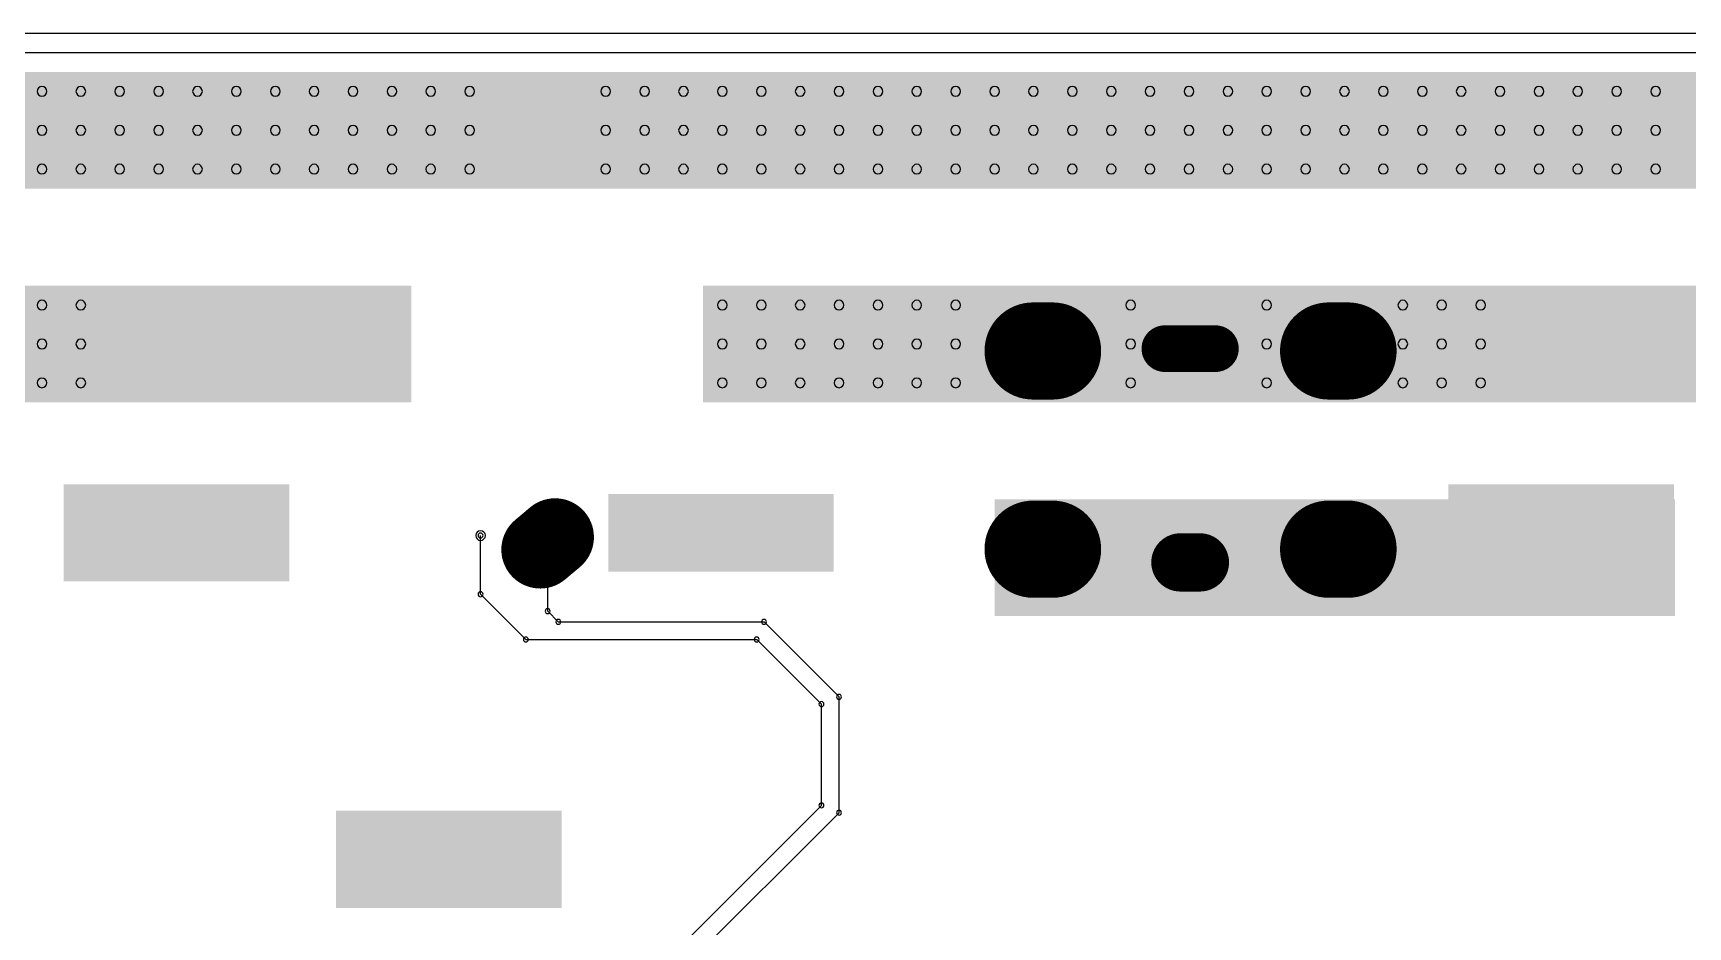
# Model space of a CAD drawing. Header units: inches. Extents: x 32166 to 66782, y 2386 to 7162.
# Drawn here: x 33612.8 to 33804.4, y 3249 to 3352.5 of the extents above; entities that cross this region are included whole.
import ezdxf

# ---------------------------------------------------------------- set-up
doc = ezdxf.new("R2010")
doc.units = ezdxf.units.IN
doc.header["$LTSCALE"] = 0.64311
doc.header["$MEASUREMENT"] = 0
for name, color, linetype in [('KEEPOUTLAYER', 6, 'CONTINUOUS'), ('MIDLAYER2', 76, 'CONTINUOUS'), ('MULTILAYER', 9, 'CONTINUOUS')]:
    doc.layers.add(name, color=color, linetype=linetype)

msp = doc.modelspace()

# ---------------------------------------------------------------- linework, layer by layer
at = {"layer": 'KEEPOUTLAYER'}
msp.add_line((32666.61, 3352.51), (34174.11, 3352.51), dxfattribs=at)
at = {"layer": 'MIDLAYER2'}
for p, q in [((32737.49, 3350.26), (33876.12, 3350.26)), ((33664.62, 3287.53), (33664.62, 3294.33)), ((33672.39, 3285.57), (33672.39, 3293.42)), ((33664.62, 3287.53), (33669.86, 3282.29)), ((33672.39, 3285.57), (33673.62, 3284.34)), ((33673.62, 3284.34), (33697.43, 3284.34)), ((33697.43, 3284.34), (33706.11, 3275.65)), ((33669.86, 3282.29), (33696.58, 3282.29)), ((33696.58, 3282.29), (33704.07, 3274.81)), ((33706.11, 3262.24), (33706.11, 3275.65)), ((33704.07, 3263.09), (33704.07, 3274.81)), ((33681.6, 3240.61), (33704.07, 3263.09)), ((33682.44, 3238.57), (33706.11, 3262.24))]:
    msp.add_line(p, q, dxfattribs=at)
for points, const_width in [([(33728.57, 3315.7), (33730.82, 3315.7)], 11.25), ([(33762.77, 3315.7), (33765.02, 3315.7)], 11.25), ([(33749.67, 3315.97), (33743.82, 3315.97)], 5.4), ([(33673.25, 3294.14), (33671.53, 3292.7)], 9), ([(33728.57, 3292.75), (33730.82, 3292.75)], 11.25), ([(33762.77, 3292.75), (33765.02, 3292.75)], 11.25), ([(33747.87, 3291.22), (33745.62, 3291.22)], 6.75)]:
    msp.add_lwpolyline(points, dxfattribs=dict(at, const_width=const_width))
for points, const_width in [([(33731.38, 3315.7, 1), (33725.76, 3315.7, 1)], 5.63), ([(33733.63, 3315.7, 1), (33728.01, 3315.7, 1)], 5.63), ([(33765.58, 3315.7, 1), (33759.96, 3315.7, 1)], 5.63), ([(33767.83, 3315.7, 1), (33762.21, 3315.7, 1)], 5.63), ([(33743.82, 3317.32, 1), (33743.82, 3314.62, 1)], 2.7), ([(33749.67, 3317.32, 1), (33749.67, 3314.62, 1)], 2.7), ([(33671.8, 3295.87, 1), (33674.69, 3292.42, 1)], 4.5), ([(33731.38, 3292.75, 1), (33725.76, 3292.75, 1)], 5.63), ([(33733.63, 3292.75, 1), (33728.01, 3292.75, 1)], 5.63), ([(33765.58, 3292.75, 1), (33759.96, 3292.75, 1)], 5.63), ([(33767.83, 3292.75, 1), (33762.21, 3292.75, 1)], 5.63), ([(33670.08, 3294.42, 1), (33672.97, 3290.97, 1)], 4.5), ([(33745.62, 3292.91, 1), (33745.62, 3289.53, 1)], 3.37), ([(33747.87, 3292.91, 1), (33747.87, 3289.53, 1)], 3.37)]:
    msp.add_lwpolyline(points, format="xyb", close=True, dxfattribs=dict(at, const_width=const_width))
for centre, radius, start, end in [((33613.86, 3345.76), 0.562, 0, 180), ((33618.36, 3345.76), 0.562, 0, 180), ((33622.86, 3345.76), 0.562, 0, 180), ((33627.36, 3345.76), 0.562, 0, 180), ((33631.86, 3345.76), 0.562, 0, 180), ((33636.36, 3345.76), 0.562, 0, 180), ((33640.86, 3345.76), 0.562, 0, 180), ((33645.36, 3345.76), 0.562, 0, 180), ((33649.86, 3345.76), 0.562, 0, 180), ((33654.36, 3345.76), 0.562, 0, 180), ((33658.86, 3345.76), 0.562, 0, 180), ((33663.36, 3345.76), 0.562, 0, 180), ((33679.11, 3345.76), 0.562, 0, 180), ((33683.61, 3345.76), 0.562, 0, 180), ((33688.11, 3345.76), 0.562, 0, 180), ((33692.61, 3345.76), 0.562, 0, 180), ((33697.11, 3345.76), 0.562, 0, 180), ((33701.61, 3345.76), 0.562, 0, 180), ((33706.11, 3345.76), 0.562, 0, 180), ((33710.61, 3345.76), 0.562, 0, 180), ((33715.11, 3345.76), 0.562, 0, 180), ((33719.61, 3345.76), 0.562, 0, 180), ((33724.11, 3345.76), 0.562, 0, 180), ((33728.61, 3345.76), 0.562, 0, 180), ((33733.11, 3345.76), 0.562, 0, 180), ((33737.61, 3345.76), 0.562, 0, 180), ((33742.11, 3345.76), 0.562, 0, 180), ((33746.61, 3345.76), 0.562, 0, 180), ((33751.11, 3345.76), 0.562, 0, 180), ((33755.61, 3345.76), 0.562, 0, 180), ((33760.11, 3345.76), 0.562, 0, 180), ((33764.61, 3345.76), 0.562, 0, 180), ((33769.11, 3345.76), 0.562, 0, 180), ((33773.61, 3345.76), 0.562, 0, 180), ((33778.11, 3345.76), 0.562, 0, 180), ((33782.61, 3345.76), 0.562, 0, 180), ((33787.11, 3345.76), 0.562, 0, 180), ((33791.61, 3345.76), 0.562, 0, 180), ((33796.11, 3345.76), 0.562, 0, 180), ((33800.61, 3345.76), 0.562, 0, 180), ((33613.86, 3345.76), 0.562, 180, 0), ((33618.36, 3345.76), 0.562, 180, 0), ((33622.86, 3345.76), 0.562, 180, 0), ((33627.36, 3345.76), 0.562, 180, 0), ((33631.86, 3345.76), 0.562, 180, 0), ((33636.36, 3345.76), 0.562, 180, 0), ((33640.86, 3345.76), 0.562, 180, 0), ((33645.36, 3345.76), 0.562, 180, 0), ((33649.86, 3345.76), 0.562, 180, 0), ((33654.36, 3345.76), 0.562, 180, 0), ((33658.86, 3345.76), 0.562, 180, 0), ((33663.36, 3345.76), 0.562, 180, 0), ((33679.11, 3345.76), 0.562, 180, 0), ((33683.61, 3345.76), 0.562, 180, 0), ((33688.11, 3345.76), 0.562, 180, 0), ((33692.61, 3345.76), 0.562, 180, 0), ((33697.11, 3345.76), 0.562, 180, 0), ((33701.61, 3345.76), 0.562, 180, 0), ((33706.11, 3345.76), 0.562, 180, 0), ((33710.61, 3345.76), 0.562, 180, 0), ((33715.11, 3345.76), 0.562, 180, 0), ((33719.61, 3345.76), 0.562, 180, 0), ((33724.11, 3345.76), 0.562, 180, 0), ((33728.61, 3345.76), 0.562, 180, 0), ((33733.11, 3345.76), 0.562, 180, 0), ((33737.61, 3345.76), 0.562, 180, 0), ((33742.11, 3345.76), 0.562, 180, 0), ((33746.61, 3345.76), 0.562, 180, 0), ((33751.11, 3345.76), 0.562, 180, 0), ((33755.61, 3345.76), 0.562, 180, 0), ((33760.11, 3345.76), 0.562, 180, 0), ((33764.61, 3345.76), 0.562, 180, 0), ((33769.11, 3345.76), 0.562, 180, 0), ((33773.61, 3345.76), 0.562, 180, 0), ((33778.11, 3345.76), 0.562, 180, 0), ((33782.61, 3345.76), 0.562, 180, 0), ((33787.11, 3345.76), 0.562, 180, 0), ((33791.61, 3345.76), 0.562, 180, 0), ((33796.11, 3345.76), 0.562, 180, 0), ((33800.61, 3345.76), 0.562, 180, 0), ((33613.86, 3341.26), 0.562, 0, 180), ((33613.86, 3341.26), 0.562, 180, 0), ((33618.36, 3341.26), 0.562, 0, 180), ((33618.36, 3341.26), 0.562, 180, 0), ((33622.86, 3341.26), 0.562, 0, 180), ((33622.86, 3341.26), 0.562, 180, 0), ((33627.36, 3341.26), 0.562, 0, 180), ((33627.36, 3341.26), 0.562, 180, 0), ((33631.86, 3341.26), 0.562, 0, 180), ((33631.86, 3341.26), 0.562, 180, 0), ((33636.36, 3341.26), 0.562, 0, 180), ((33636.36, 3341.26), 0.562, 180, 0), ((33640.86, 3341.26), 0.562, 0, 180), ((33640.86, 3341.26), 0.562, 180, 0), ((33645.36, 3341.26), 0.562, 0, 180), ((33645.36, 3341.26), 0.562, 180, 0), ((33649.86, 3341.26), 0.562, 0, 180), ((33649.86, 3341.26), 0.562, 180, 0), ((33654.36, 3341.26), 0.562, 0, 180), ((33654.36, 3341.26), 0.562, 180, 0), ((33658.86, 3341.26), 0.562, 0, 180), ((33658.86, 3341.26), 0.562, 180, 0), ((33663.36, 3341.26), 0.562, 0, 180), ((33663.36, 3341.26), 0.562, 180, 0), ((33679.11, 3341.26), 0.562, 0, 180), ((33679.11, 3341.26), 0.562, 180, 0), ((33683.61, 3341.26), 0.562, 0, 180), ((33683.61, 3341.26), 0.562, 180, 0), ((33688.11, 3341.26), 0.562, 0, 180), ((33688.11, 3341.26), 0.562, 180, 0), ((33692.61, 3341.26), 0.562, 0, 180), ((33692.61, 3341.26), 0.562, 180, 0), ((33697.11, 3341.26), 0.562, 0, 180), ((33697.11, 3341.26), 0.562, 180, 0), ((33701.61, 3341.26), 0.562, 0, 180), ((33701.61, 3341.26), 0.562, 180, 0), ((33706.11, 3341.26), 0.562, 0, 180), ((33706.11, 3341.26), 0.562, 180, 0), ((33710.61, 3341.26), 0.562, 0, 180), ((33710.61, 3341.26), 0.562, 180, 0), ((33715.11, 3341.26), 0.562, 0, 180), ((33715.11, 3341.26), 0.562, 180, 0), ((33719.61, 3341.26), 0.562, 0, 180), ((33719.61, 3341.26), 0.562, 180, 0), ((33724.11, 3341.26), 0.562, 0, 180), ((33724.11, 3341.26), 0.562, 180, 0), ((33728.61, 3341.26), 0.562, 0, 180), ((33728.61, 3341.26), 0.562, 180, 0), ((33733.11, 3341.26), 0.562, 0, 180), ((33733.11, 3341.26), 0.562, 180, 0), ((33737.61, 3341.26), 0.562, 0, 180), ((33737.61, 3341.26), 0.562, 180, 0), ((33742.11, 3341.26), 0.562, 0, 180), ((33742.11, 3341.26), 0.562, 180, 0), ((33746.61, 3341.26), 0.562, 0, 180), ((33746.61, 3341.26), 0.562, 180, 0), ((33751.11, 3341.26), 0.562, 0, 180), ((33751.11, 3341.26), 0.562, 180, 0), ((33755.61, 3341.26), 0.562, 0, 180), ((33755.61, 3341.26), 0.562, 180, 0), ((33760.11, 3341.26), 0.562, 0, 180), ((33760.11, 3341.26), 0.562, 180, 0), ((33764.61, 3341.26), 0.562, 0, 180), ((33764.61, 3341.26), 0.562, 180, 0), ((33769.11, 3341.26), 0.562, 0, 180), ((33769.11, 3341.26), 0.562, 180, 0), ((33773.61, 3341.26), 0.562, 0, 180), ((33773.61, 3341.26), 0.562, 180, 0), ((33778.11, 3341.26), 0.562, 0, 180), ((33778.11, 3341.26), 0.562, 180, 0), ((33782.61, 3341.26), 0.562, 0, 180), ((33782.61, 3341.26), 0.562, 180, 0), ((33787.11, 3341.26), 0.562, 0, 180), ((33787.11, 3341.26), 0.562, 180, 0), ((33791.61, 3341.26), 0.562, 0, 180), ((33791.61, 3341.26), 0.562, 180, 0), ((33796.11, 3341.26), 0.562, 0, 180), ((33796.11, 3341.26), 0.562, 180, 0), ((33800.61, 3341.26), 0.562, 0, 180), ((33800.61, 3341.26), 0.562, 180, 0), ((33613.86, 3336.76), 0.562, 0, 180), ((33613.86, 3336.76), 0.562, 180, 0), ((33618.36, 3336.76), 0.562, 0, 180), ((33618.36, 3336.76), 0.562, 180, 0), ((33622.86, 3336.76), 0.562, 0, 180), ((33622.86, 3336.76), 0.562, 180, 0), ((33627.36, 3336.76), 0.562, 0, 180), ((33627.36, 3336.76), 0.562, 180, 0), ((33631.86, 3336.76), 0.562, 0, 180), ((33631.86, 3336.76), 0.562, 180, 0), ((33636.36, 3336.76), 0.562, 0, 180), ((33636.36, 3336.76), 0.562, 180, 0), ((33640.86, 3336.76), 0.562, 0, 180), ((33640.86, 3336.76), 0.562, 180, 0), ((33645.36, 3336.76), 0.562, 0, 180), ((33645.36, 3336.76), 0.562, 180, 0), ((33649.86, 3336.76), 0.562, 0, 180), ((33649.86, 3336.76), 0.562, 180, 0), ((33654.36, 3336.76), 0.562, 0, 180), ((33654.36, 3336.76), 0.562, 180, 0), ((33658.86, 3336.76), 0.562, 0, 180), ((33658.86, 3336.76), 0.562, 180, 0), ((33663.36, 3336.76), 0.562, 0, 180), ((33663.36, 3336.76), 0.562, 180, 0), ((33679.11, 3336.76), 0.562, 0, 180), ((33679.11, 3336.76), 0.562, 180, 0), ((33683.61, 3336.76), 0.562, 0, 180), ((33683.61, 3336.76), 0.562, 180, 0), ((33688.11, 3336.76), 0.562, 0, 180), ((33688.11, 3336.76), 0.562, 180, 0), ((33692.61, 3336.76), 0.562, 0, 180), ((33692.61, 3336.76), 0.562, 180, 0), ((33697.11, 3336.76), 0.562, 0, 180), ((33697.11, 3336.76), 0.562, 180, 0), ((33701.61, 3336.76), 0.562, 0, 180), ((33701.61, 3336.76), 0.562, 180, 0), ((33706.11, 3336.76), 0.562, 0, 180), ((33706.11, 3336.76), 0.562, 180, 0), ((33710.61, 3336.76), 0.562, 0, 180), ((33710.61, 3336.76), 0.562, 180, 0), ((33715.11, 3336.76), 0.562, 0, 180), ((33715.11, 3336.76), 0.562, 180, 0), ((33719.61, 3336.76), 0.562, 0, 180), ((33719.61, 3336.76), 0.562, 180, 0), ((33724.11, 3336.76), 0.562, 0, 180), ((33724.11, 3336.76), 0.562, 180, 0), ((33728.61, 3336.76), 0.562, 0, 180), ((33728.61, 3336.76), 0.562, 180, 0), ((33733.11, 3336.76), 0.562, 0, 180), ((33733.11, 3336.76), 0.562, 180, 0), ((33737.61, 3336.76), 0.562, 0, 180), ((33737.61, 3336.76), 0.562, 180, 0), ((33742.11, 3336.76), 0.562, 0, 180), ((33742.11, 3336.76), 0.562, 180, 0), ((33746.61, 3336.76), 0.562, 0, 180), ((33746.61, 3336.76), 0.562, 180, 0), ((33751.11, 3336.76), 0.562, 0, 180), ((33751.11, 3336.76), 0.562, 180, 0), ((33755.61, 3336.76), 0.562, 0, 180), ((33755.61, 3336.76), 0.562, 180, 0), ((33760.11, 3336.76), 0.562, 0, 180), ((33760.11, 3336.76), 0.562, 180, 0), ((33764.61, 3336.76), 0.562, 0, 180), ((33764.61, 3336.76), 0.562, 180, 0), ((33769.11, 3336.76), 0.562, 0, 180), ((33769.11, 3336.76), 0.562, 180, 0), ((33773.61, 3336.76), 0.562, 0, 180), ((33773.61, 3336.76), 0.562, 180, 0), ((33778.11, 3336.76), 0.562, 0, 180), ((33778.11, 3336.76), 0.562, 180, 0), ((33782.61, 3336.76), 0.562, 0, 180), ((33782.61, 3336.76), 0.562, 180, 0), ((33787.11, 3336.76), 0.562, 0, 180), ((33787.11, 3336.76), 0.562, 180, 0), ((33791.61, 3336.76), 0.562, 0, 180), ((33791.61, 3336.76), 0.562, 180, 0), ((33796.11, 3336.76), 0.562, 0, 180), ((33796.11, 3336.76), 0.562, 180, 0), ((33800.61, 3336.76), 0.562, 0, 180), ((33800.61, 3336.76), 0.562, 180, 0), ((33613.86, 3321.01), 0.562, 0, 180), ((33613.86, 3321.01), 0.562, 180, 0), ((33618.36, 3321.01), 0.562, 0, 180), ((33618.36, 3321.01), 0.562, 180, 0), ((33692.61, 3321.01), 0.562, 0, 180), ((33692.61, 3321.01), 0.562, 180, 0), ((33697.11, 3321.01), 0.562, 0, 180), ((33697.11, 3321.01), 0.562, 180, 0), ((33701.61, 3321.01), 0.562, 0, 180), ((33701.61, 3321.01), 0.562, 180, 0), ((33706.11, 3321.01), 0.562, 0, 180), ((33706.11, 3321.01), 0.562, 180, 0), ((33710.61, 3321.01), 0.562, 0, 180), ((33710.61, 3321.01), 0.562, 180, 0), ((33715.11, 3321.01), 0.562, 0, 180), ((33715.11, 3321.01), 0.562, 180, 0), ((33719.61, 3321.01), 0.562, 0, 180), ((33719.61, 3321.01), 0.562, 180, 0), ((33739.86, 3321.01), 0.562, 0, 180), ((33739.86, 3321.01), 0.562, 180, 0), ((33755.61, 3321.01), 0.562, 0, 180), ((33755.61, 3321.01), 0.562, 180, 0), ((33771.36, 3321.01), 0.562, 0, 180), ((33771.36, 3321.01), 0.562, 180, 0), ((33775.86, 3321.01), 0.562, 0, 180), ((33775.86, 3321.01), 0.562, 180, 0), ((33780.36, 3321.01), 0.562, 0, 180), ((33780.36, 3321.01), 0.562, 180, 0), ((33613.86, 3316.51), 0.562, 0, 180), ((33613.86, 3316.51), 0.562, 180, 0), ((33618.36, 3316.51), 0.562, 0, 180), ((33618.36, 3316.51), 0.562, 180, 0), ((33692.61, 3316.51), 0.562, 0, 180), ((33692.61, 3316.51), 0.562, 180, 0), ((33697.11, 3316.51), 0.562, 0, 180), ((33697.11, 3316.51), 0.562, 180, 0), ((33701.61, 3316.51), 0.562, 0, 180), ((33701.61, 3316.51), 0.562, 180, 0), ((33706.11, 3316.51), 0.562, 0, 180), ((33706.11, 3316.51), 0.562, 180, 0), ((33710.61, 3316.51), 0.562, 0, 180), ((33710.61, 3316.51), 0.562, 180, 0), ((33715.11, 3316.51), 0.562, 0, 180), ((33715.11, 3316.51), 0.562, 180, 0), ((33719.61, 3316.51), 0.562, 0, 180), ((33719.61, 3316.51), 0.562, 180, 0), ((33739.86, 3316.51), 0.562, 0, 180), ((33739.86, 3316.51), 0.562, 180, 0), ((33755.61, 3316.51), 0.562, 0, 180), ((33755.61, 3316.51), 0.562, 180, 0), ((33771.36, 3316.51), 0.562, 0, 180), ((33771.36, 3316.51), 0.562, 180, 0), ((33775.86, 3316.51), 0.562, 0, 180), ((33775.86, 3316.51), 0.562, 180, 0), ((33780.36, 3316.51), 0.562, 0, 180), ((33780.36, 3316.51), 0.562, 180, 0), ((33613.86, 3312.01), 0.562, 0, 180), ((33613.86, 3312.01), 0.562, 180, 0), ((33618.36, 3312.01), 0.562, 0, 180), ((33618.36, 3312.01), 0.562, 180, 0), ((33692.61, 3312.01), 0.562, 0, 180), ((33692.61, 3312.01), 0.562, 180, 0), ((33697.11, 3312.01), 0.562, 0, 180), ((33697.11, 3312.01), 0.562, 180, 0), ((33701.61, 3312.01), 0.562, 0, 180), ((33701.61, 3312.01), 0.562, 180, 0), ((33706.11, 3312.01), 0.562, 0, 180), ((33706.11, 3312.01), 0.562, 180, 0), ((33710.61, 3312.01), 0.562, 0, 180), ((33710.61, 3312.01), 0.562, 180, 0), ((33715.11, 3312.01), 0.562, 0, 180), ((33715.11, 3312.01), 0.562, 180, 0), ((33719.61, 3312.01), 0.562, 0, 180), ((33719.61, 3312.01), 0.562, 180, 0), ((33739.86, 3312.01), 0.562, 0, 180), ((33739.86, 3312.01), 0.562, 180, 0), ((33755.61, 3312.01), 0.562, 0, 180), ((33755.61, 3312.01), 0.562, 180, 0), ((33771.36, 3312.01), 0.562, 0, 180), ((33771.36, 3312.01), 0.562, 180, 0), ((33775.86, 3312.01), 0.562, 0, 180), ((33775.86, 3312.01), 0.562, 180, 0), ((33780.36, 3312.01), 0.562, 0, 180), ((33780.36, 3312.01), 0.562, 180, 0), ((33664.62, 3294.33), 0.562, 0, 180), ((33664.62, 3294.33), 0.562, 180, 0), ((33664.62, 3294.33), 0.286, 0, 180), ((33664.62, 3294.33), 0.286, 180, 0), ((33672.39, 3293.42), 0.286, 0, 180), ((33672.39, 3293.42), 0.286, 180, 0), ((33664.62, 3287.53), 0.286, 0, 180), ((33664.62, 3287.53), 0.286, 0, 180), ((33664.62, 3287.53), 0.286, 180, 0), ((33664.62, 3287.53), 0.286, 180, 0), ((33672.39, 3285.57), 0.286, 0, 180), ((33672.39, 3285.57), 0.286, 0, 180), ((33672.39, 3285.57), 0.286, 180, 0), ((33672.39, 3285.57), 0.286, 180, 0), ((33673.62, 3284.34), 0.286, 0, 180), ((33673.62, 3284.34), 0.286, 0, 180), ((33697.43, 3284.34), 0.286, 0, 180), ((33697.43, 3284.34), 0.286, 0, 180), ((33673.62, 3284.34), 0.286, 180, 0), ((33673.62, 3284.34), 0.286, 180, 0), ((33697.43, 3284.34), 0.286, 180, 0), ((33697.43, 3284.34), 0.286, 180, 0), ((33669.86, 3282.29), 0.286, 0, 180), ((33669.86, 3282.29), 0.286, 0, 180), ((33669.86, 3282.29), 0.286, 180, 0), ((33669.86, 3282.29), 0.286, 180, 0), ((33696.58, 3282.29), 0.286, 0, 180), ((33696.58, 3282.29), 0.286, 0, 180), ((33696.58, 3282.29), 0.286, 180, 0), ((33696.58, 3282.29), 0.286, 180, 0), ((33704.07, 3274.81), 0.286, 0, 180), ((33704.07, 3274.81), 0.286, 0, 180), ((33706.11, 3275.65), 0.286, 0, 180), ((33706.11, 3275.65), 0.286, 0, 180), ((33706.11, 3275.65), 0.286, 180, 0), ((33706.11, 3275.65), 0.286, 180, 0), ((33704.07, 3274.81), 0.286, 180, 0), ((33704.07, 3274.81), 0.286, 180, 0), ((33704.07, 3263.09), 0.286, 0, 180), ((33704.07, 3263.09), 0.286, 0, 180), ((33704.07, 3263.09), 0.286, 180, 0), ((33704.07, 3263.09), 0.286, 180, 0), ((33706.11, 3262.24), 0.286, 0, 180), ((33706.11, 3262.24), 0.286, 0, 180), ((33706.11, 3262.24), 0.286, 180, 0), ((33706.11, 3262.24), 0.286, 180, 0)]:
    msp.add_arc(centre, radius, start, end, dxfattribs=at)
for points in [[(33418.11, 3334.51), (33872.61, 3334.51), (33418.11, 3348.01), (33872.61, 3348.01)], [(33532.86, 3309.76), (33656.61, 3309.76), (33532.86, 3323.26), (33656.61, 3323.26)], [(33690.36, 3309.76), (33809.61, 3309.76), (33690.36, 3323.26), (33809.61, 3323.26)], [(33642.49, 3300.27), (33616.39, 3300.27), (33642.49, 3289.02), (33616.39, 3289.02)], [(33802.73, 3300.27), (33776.63, 3300.27), (33802.73, 3289.02), (33776.63, 3289.02)], [(33705.49, 3299.14), (33679.39, 3299.14), (33705.49, 3290.14), (33679.39, 3290.14)], [(33724.11, 3285.01), (33802.86, 3285.01), (33724.11, 3298.51), (33802.86, 3298.51)], [(33647.89, 3251.22), (33673.99, 3251.22), (33647.89, 3262.47), (33673.99, 3262.47)]]:
    msp.add_solid(points, dxfattribs=at)
at = {"layer": 'MULTILAYER'}
for points, const_width in [([(33728.57, 3315.7), (33730.82, 3315.7)], 11.25), ([(33762.77, 3315.7), (33765.02, 3315.7)], 11.25), ([(33749.67, 3315.97), (33743.82, 3315.97)], 5.4), ([(33673.25, 3294.14), (33671.53, 3292.7)], 9), ([(33728.57, 3292.75), (33730.82, 3292.75)], 11.25), ([(33762.77, 3292.75), (33765.02, 3292.75)], 11.25), ([(33747.87, 3291.22), (33745.62, 3291.22)], 6.75)]:
    msp.add_lwpolyline(points, dxfattribs=dict(at, const_width=const_width))
for points, const_width in [([(33731.38, 3315.7, 1), (33725.76, 3315.7, 1)], 5.63), ([(33733.63, 3315.7, 1), (33728.01, 3315.7, 1)], 5.63), ([(33765.58, 3315.7, 1), (33759.96, 3315.7, 1)], 5.63), ([(33767.83, 3315.7, 1), (33762.21, 3315.7, 1)], 5.63), ([(33743.82, 3317.32, 1), (33743.82, 3314.62, 1)], 2.7), ([(33749.67, 3317.32, 1), (33749.67, 3314.62, 1)], 2.7), ([(33671.8, 3295.87, 1), (33674.69, 3292.42, 1)], 4.5), ([(33731.38, 3292.75, 1), (33725.76, 3292.75, 1)], 5.63), ([(33733.63, 3292.75, 1), (33728.01, 3292.75, 1)], 5.63), ([(33765.58, 3292.75, 1), (33759.96, 3292.75, 1)], 5.63), ([(33767.83, 3292.75, 1), (33762.21, 3292.75, 1)], 5.63), ([(33670.08, 3294.42, 1), (33672.97, 3290.97, 1)], 4.5), ([(33745.62, 3292.91, 1), (33745.62, 3289.53, 1)], 3.37), ([(33747.87, 3292.91, 1), (33747.87, 3289.53, 1)], 3.37)]:
    msp.add_lwpolyline(points, format="xyb", close=True, dxfattribs=dict(at, const_width=const_width))
for centre, start, end in [((33613.86, 3345.76), 0, 180), ((33618.36, 3345.76), 0, 180), ((33622.86, 3345.76), 0, 180), ((33627.36, 3345.76), 0, 180), ((33631.86, 3345.76), 0, 180), ((33636.36, 3345.76), 0, 180), ((33640.86, 3345.76), 0, 180), ((33645.36, 3345.76), 0, 180), ((33649.86, 3345.76), 0, 180), ((33654.36, 3345.76), 0, 180), ((33658.86, 3345.76), 0, 180), ((33663.36, 3345.76), 0, 180), ((33679.11, 3345.76), 0, 180), ((33683.61, 3345.76), 0, 180), ((33688.11, 3345.76), 0, 180), ((33692.61, 3345.76), 0, 180), ((33697.11, 3345.76), 0, 180), ((33701.61, 3345.76), 0, 180), ((33706.11, 3345.76), 0, 180), ((33710.61, 3345.76), 0, 180), ((33715.11, 3345.76), 0, 180), ((33719.61, 3345.76), 0, 180), ((33724.11, 3345.76), 0, 180), ((33728.61, 3345.76), 0, 180), ((33733.11, 3345.76), 0, 180), ((33737.61, 3345.76), 0, 180), ((33742.11, 3345.76), 0, 180), ((33746.61, 3345.76), 0, 180), ((33751.11, 3345.76), 0, 180), ((33755.61, 3345.76), 0, 180), ((33760.11, 3345.76), 0, 180), ((33764.61, 3345.76), 0, 180), ((33769.11, 3345.76), 0, 180), ((33773.61, 3345.76), 0, 180), ((33778.11, 3345.76), 0, 180), ((33782.61, 3345.76), 0, 180), ((33787.11, 3345.76), 0, 180), ((33791.61, 3345.76), 0, 180), ((33796.11, 3345.76), 0, 180), ((33800.61, 3345.76), 0, 180), ((33613.86, 3345.76), 180, 0), ((33618.36, 3345.76), 180, 0), ((33622.86, 3345.76), 180, 0), ((33627.36, 3345.76), 180, 0), ((33631.86, 3345.76), 180, 0), ((33636.36, 3345.76), 180, 0), ((33640.86, 3345.76), 180, 0), ((33645.36, 3345.76), 180, 0), ((33649.86, 3345.76), 180, 0), ((33654.36, 3345.76), 180, 0), ((33658.86, 3345.76), 180, 0), ((33663.36, 3345.76), 180, 0), ((33679.11, 3345.76), 180, 0), ((33683.61, 3345.76), 180, 0), ((33688.11, 3345.76), 180, 0), ((33692.61, 3345.76), 180, 0), ((33697.11, 3345.76), 180, 0), ((33701.61, 3345.76), 180, 0), ((33706.11, 3345.76), 180, 0), ((33710.61, 3345.76), 180, 0), ((33715.11, 3345.76), 180, 0), ((33719.61, 3345.76), 180, 0), ((33724.11, 3345.76), 180, 0), ((33728.61, 3345.76), 180, 0), ((33733.11, 3345.76), 180, 0), ((33737.61, 3345.76), 180, 0), ((33742.11, 3345.76), 180, 0), ((33746.61, 3345.76), 180, 0), ((33751.11, 3345.76), 180, 0), ((33755.61, 3345.76), 180, 0), ((33760.11, 3345.76), 180, 0), ((33764.61, 3345.76), 180, 0), ((33769.11, 3345.76), 180, 0), ((33773.61, 3345.76), 180, 0), ((33778.11, 3345.76), 180, 0), ((33782.61, 3345.76), 180, 0), ((33787.11, 3345.76), 180, 0), ((33791.61, 3345.76), 180, 0), ((33796.11, 3345.76), 180, 0), ((33800.61, 3345.76), 180, 0), ((33613.86, 3341.26), 0, 180), ((33613.86, 3341.26), 180, 0), ((33618.36, 3341.26), 0, 180), ((33618.36, 3341.26), 180, 0), ((33622.86, 3341.26), 0, 180), ((33622.86, 3341.26), 180, 0), ((33627.36, 3341.26), 0, 180), ((33627.36, 3341.26), 180, 0), ((33631.86, 3341.26), 0, 180), ((33631.86, 3341.26), 180, 0), ((33636.36, 3341.26), 0, 180), ((33636.36, 3341.26), 180, 0), ((33640.86, 3341.26), 0, 180), ((33640.86, 3341.26), 180, 0), ((33645.36, 3341.26), 0, 180), ((33645.36, 3341.26), 180, 0), ((33649.86, 3341.26), 0, 180), ((33649.86, 3341.26), 180, 0), ((33654.36, 3341.26), 0, 180), ((33654.36, 3341.26), 180, 0), ((33658.86, 3341.26), 0, 180), ((33658.86, 3341.26), 180, 0), ((33663.36, 3341.26), 0, 180), ((33663.36, 3341.26), 180, 0), ((33679.11, 3341.26), 0, 180), ((33679.11, 3341.26), 180, 0), ((33683.61, 3341.26), 0, 180), ((33683.61, 3341.26), 180, 0), ((33688.11, 3341.26), 0, 180), ((33688.11, 3341.26), 180, 0), ((33692.61, 3341.26), 0, 180), ((33692.61, 3341.26), 180, 0), ((33697.11, 3341.26), 0, 180), ((33697.11, 3341.26), 180, 0), ((33701.61, 3341.26), 0, 180), ((33701.61, 3341.26), 180, 0), ((33706.11, 3341.26), 0, 180), ((33706.11, 3341.26), 180, 0), ((33710.61, 3341.26), 0, 180), ((33710.61, 3341.26), 180, 0), ((33715.11, 3341.26), 0, 180), ((33715.11, 3341.26), 180, 0), ((33719.61, 3341.26), 0, 180), ((33719.61, 3341.26), 180, 0), ((33724.11, 3341.26), 0, 180), ((33724.11, 3341.26), 180, 0), ((33728.61, 3341.26), 0, 180), ((33728.61, 3341.26), 180, 0), ((33733.11, 3341.26), 0, 180), ((33733.11, 3341.26), 180, 0), ((33737.61, 3341.26), 0, 180), ((33737.61, 3341.26), 180, 0), ((33742.11, 3341.26), 0, 180), ((33742.11, 3341.26), 180, 0), ((33746.61, 3341.26), 0, 180), ((33746.61, 3341.26), 180, 0), ((33751.11, 3341.26), 0, 180), ((33751.11, 3341.26), 180, 0), ((33755.61, 3341.26), 0, 180), ((33755.61, 3341.26), 180, 0), ((33760.11, 3341.26), 0, 180), ((33760.11, 3341.26), 180, 0), ((33764.61, 3341.26), 0, 180), ((33764.61, 3341.26), 180, 0), ((33769.11, 3341.26), 0, 180), ((33769.11, 3341.26), 180, 0), ((33773.61, 3341.26), 0, 180), ((33773.61, 3341.26), 180, 0), ((33778.11, 3341.26), 0, 180), ((33778.11, 3341.26), 180, 0), ((33782.61, 3341.26), 0, 180), ((33782.61, 3341.26), 180, 0), ((33787.11, 3341.26), 0, 180), ((33787.11, 3341.26), 180, 0), ((33791.61, 3341.26), 0, 180), ((33791.61, 3341.26), 180, 0), ((33796.11, 3341.26), 0, 180), ((33796.11, 3341.26), 180, 0), ((33800.61, 3341.26), 0, 180), ((33800.61, 3341.26), 180, 0), ((33613.86, 3336.76), 0, 180), ((33613.86, 3336.76), 180, 0), ((33618.36, 3336.76), 0, 180), ((33618.36, 3336.76), 180, 0), ((33622.86, 3336.76), 0, 180), ((33622.86, 3336.76), 180, 0), ((33627.36, 3336.76), 0, 180), ((33627.36, 3336.76), 180, 0), ((33631.86, 3336.76), 0, 180), ((33631.86, 3336.76), 180, 0), ((33636.36, 3336.76), 0, 180), ((33636.36, 3336.76), 180, 0), ((33640.86, 3336.76), 0, 180), ((33640.86, 3336.76), 180, 0), ((33645.36, 3336.76), 0, 180), ((33645.36, 3336.76), 180, 0), ((33649.86, 3336.76), 0, 180), ((33649.86, 3336.76), 180, 0), ((33654.36, 3336.76), 0, 180), ((33654.36, 3336.76), 180, 0), ((33658.86, 3336.76), 0, 180), ((33658.86, 3336.76), 180, 0), ((33663.36, 3336.76), 0, 180), ((33663.36, 3336.76), 180, 0), ((33679.11, 3336.76), 0, 180), ((33679.11, 3336.76), 180, 0), ((33683.61, 3336.76), 0, 180), ((33683.61, 3336.76), 180, 0), ((33688.11, 3336.76), 0, 180), ((33688.11, 3336.76), 180, 0), ((33692.61, 3336.76), 0, 180), ((33692.61, 3336.76), 180, 0), ((33697.11, 3336.76), 0, 180), ((33697.11, 3336.76), 180, 0), ((33701.61, 3336.76), 0, 180), ((33701.61, 3336.76), 180, 0), ((33706.11, 3336.76), 0, 180), ((33706.11, 3336.76), 180, 0), ((33710.61, 3336.76), 0, 180), ((33710.61, 3336.76), 180, 0), ((33715.11, 3336.76), 0, 180), ((33715.11, 3336.76), 180, 0), ((33719.61, 3336.76), 0, 180), ((33719.61, 3336.76), 180, 0), ((33724.11, 3336.76), 0, 180), ((33724.11, 3336.76), 180, 0), ((33728.61, 3336.76), 0, 180), ((33728.61, 3336.76), 180, 0), ((33733.11, 3336.76), 0, 180), ((33733.11, 3336.76), 180, 0), ((33737.61, 3336.76), 0, 180), ((33737.61, 3336.76), 180, 0), ((33742.11, 3336.76), 0, 180), ((33742.11, 3336.76), 180, 0), ((33746.61, 3336.76), 0, 180), ((33746.61, 3336.76), 180, 0), ((33751.11, 3336.76), 0, 180), ((33751.11, 3336.76), 180, 0), ((33755.61, 3336.76), 0, 180), ((33755.61, 3336.76), 180, 0), ((33760.11, 3336.76), 0, 180), ((33760.11, 3336.76), 180, 0), ((33764.61, 3336.76), 0, 180), ((33764.61, 3336.76), 180, 0), ((33769.11, 3336.76), 0, 180), ((33769.11, 3336.76), 180, 0), ((33773.61, 3336.76), 0, 180), ((33773.61, 3336.76), 180, 0), ((33778.11, 3336.76), 0, 180), ((33778.11, 3336.76), 180, 0), ((33782.61, 3336.76), 0, 180), ((33782.61, 3336.76), 180, 0), ((33787.11, 3336.76), 0, 180), ((33787.11, 3336.76), 180, 0), ((33791.61, 3336.76), 0, 180), ((33791.61, 3336.76), 180, 0), ((33796.11, 3336.76), 0, 180), ((33796.11, 3336.76), 180, 0), ((33800.61, 3336.76), 0, 180), ((33800.61, 3336.76), 180, 0), ((33613.86, 3321.01), 0, 180), ((33613.86, 3321.01), 180, 0), ((33618.36, 3321.01), 0, 180), ((33618.36, 3321.01), 180, 0), ((33692.61, 3321.01), 0, 180), ((33692.61, 3321.01), 180, 0), ((33697.11, 3321.01), 0, 180), ((33697.11, 3321.01), 180, 0), ((33701.61, 3321.01), 0, 180), ((33701.61, 3321.01), 180, 0), ((33706.11, 3321.01), 0, 180), ((33706.11, 3321.01), 180, 0), ((33710.61, 3321.01), 0, 180), ((33710.61, 3321.01), 180, 0), ((33715.11, 3321.01), 0, 180), ((33715.11, 3321.01), 180, 0), ((33719.61, 3321.01), 0, 180), ((33719.61, 3321.01), 180, 0), ((33739.86, 3321.01), 0, 180), ((33739.86, 3321.01), 180, 0), ((33755.61, 3321.01), 0, 180), ((33755.61, 3321.01), 180, 0), ((33771.36, 3321.01), 0, 180), ((33771.36, 3321.01), 180, 0), ((33775.86, 3321.01), 0, 180), ((33775.86, 3321.01), 180, 0), ((33780.36, 3321.01), 0, 180), ((33780.36, 3321.01), 180, 0), ((33613.86, 3316.51), 0, 180), ((33613.86, 3316.51), 180, 0), ((33618.36, 3316.51), 0, 180), ((33618.36, 3316.51), 180, 0), ((33692.61, 3316.51), 0, 180), ((33692.61, 3316.51), 180, 0), ((33697.11, 3316.51), 0, 180), ((33697.11, 3316.51), 180, 0), ((33701.61, 3316.51), 0, 180), ((33701.61, 3316.51), 180, 0), ((33706.11, 3316.51), 0, 180), ((33706.11, 3316.51), 180, 0), ((33710.61, 3316.51), 0, 180), ((33710.61, 3316.51), 180, 0), ((33715.11, 3316.51), 0, 180), ((33715.11, 3316.51), 180, 0), ((33719.61, 3316.51), 0, 180), ((33719.61, 3316.51), 180, 0), ((33739.86, 3316.51), 0, 180), ((33739.86, 3316.51), 180, 0), ((33755.61, 3316.51), 0, 180), ((33755.61, 3316.51), 180, 0), ((33771.36, 3316.51), 0, 180), ((33771.36, 3316.51), 180, 0), ((33775.86, 3316.51), 0, 180), ((33775.86, 3316.51), 180, 0), ((33780.36, 3316.51), 0, 180), ((33780.36, 3316.51), 180, 0), ((33613.86, 3312.01), 0, 180), ((33613.86, 3312.01), 180, 0), ((33618.36, 3312.01), 0, 180), ((33618.36, 3312.01), 180, 0), ((33692.61, 3312.01), 0, 180), ((33692.61, 3312.01), 180, 0), ((33697.11, 3312.01), 0, 180), ((33697.11, 3312.01), 180, 0), ((33701.61, 3312.01), 0, 180), ((33701.61, 3312.01), 180, 0), ((33706.11, 3312.01), 0, 180), ((33706.11, 3312.01), 180, 0), ((33710.61, 3312.01), 0, 180), ((33710.61, 3312.01), 180, 0), ((33715.11, 3312.01), 0, 180), ((33715.11, 3312.01), 180, 0), ((33719.61, 3312.01), 0, 180), ((33719.61, 3312.01), 180, 0), ((33739.86, 3312.01), 0, 180), ((33739.86, 3312.01), 180, 0), ((33755.61, 3312.01), 0, 180), ((33755.61, 3312.01), 180, 0), ((33771.36, 3312.01), 0, 180), ((33771.36, 3312.01), 180, 0), ((33775.86, 3312.01), 0, 180), ((33775.86, 3312.01), 180, 0), ((33780.36, 3312.01), 0, 180), ((33780.36, 3312.01), 180, 0), ((33664.62, 3294.33), 0, 180), ((33664.62, 3294.33), 180, 0)]:
    msp.add_arc(centre, 0.562, start, end, dxfattribs=at)
for points in [[(33642.49, 3300.27), (33616.39, 3300.27), (33642.49, 3289.02), (33616.39, 3289.02)], [(33802.73, 3300.27), (33776.63, 3300.27), (33802.73, 3289.02), (33776.63, 3289.02)], [(33705.49, 3299.14), (33679.39, 3299.14), (33705.49, 3290.14), (33679.39, 3290.14)], [(33647.89, 3251.22), (33673.99, 3251.22), (33647.89, 3262.47), (33673.99, 3262.47)]]:
    msp.add_solid(points, dxfattribs=at)

doc.saveas('drawing.dxf')
